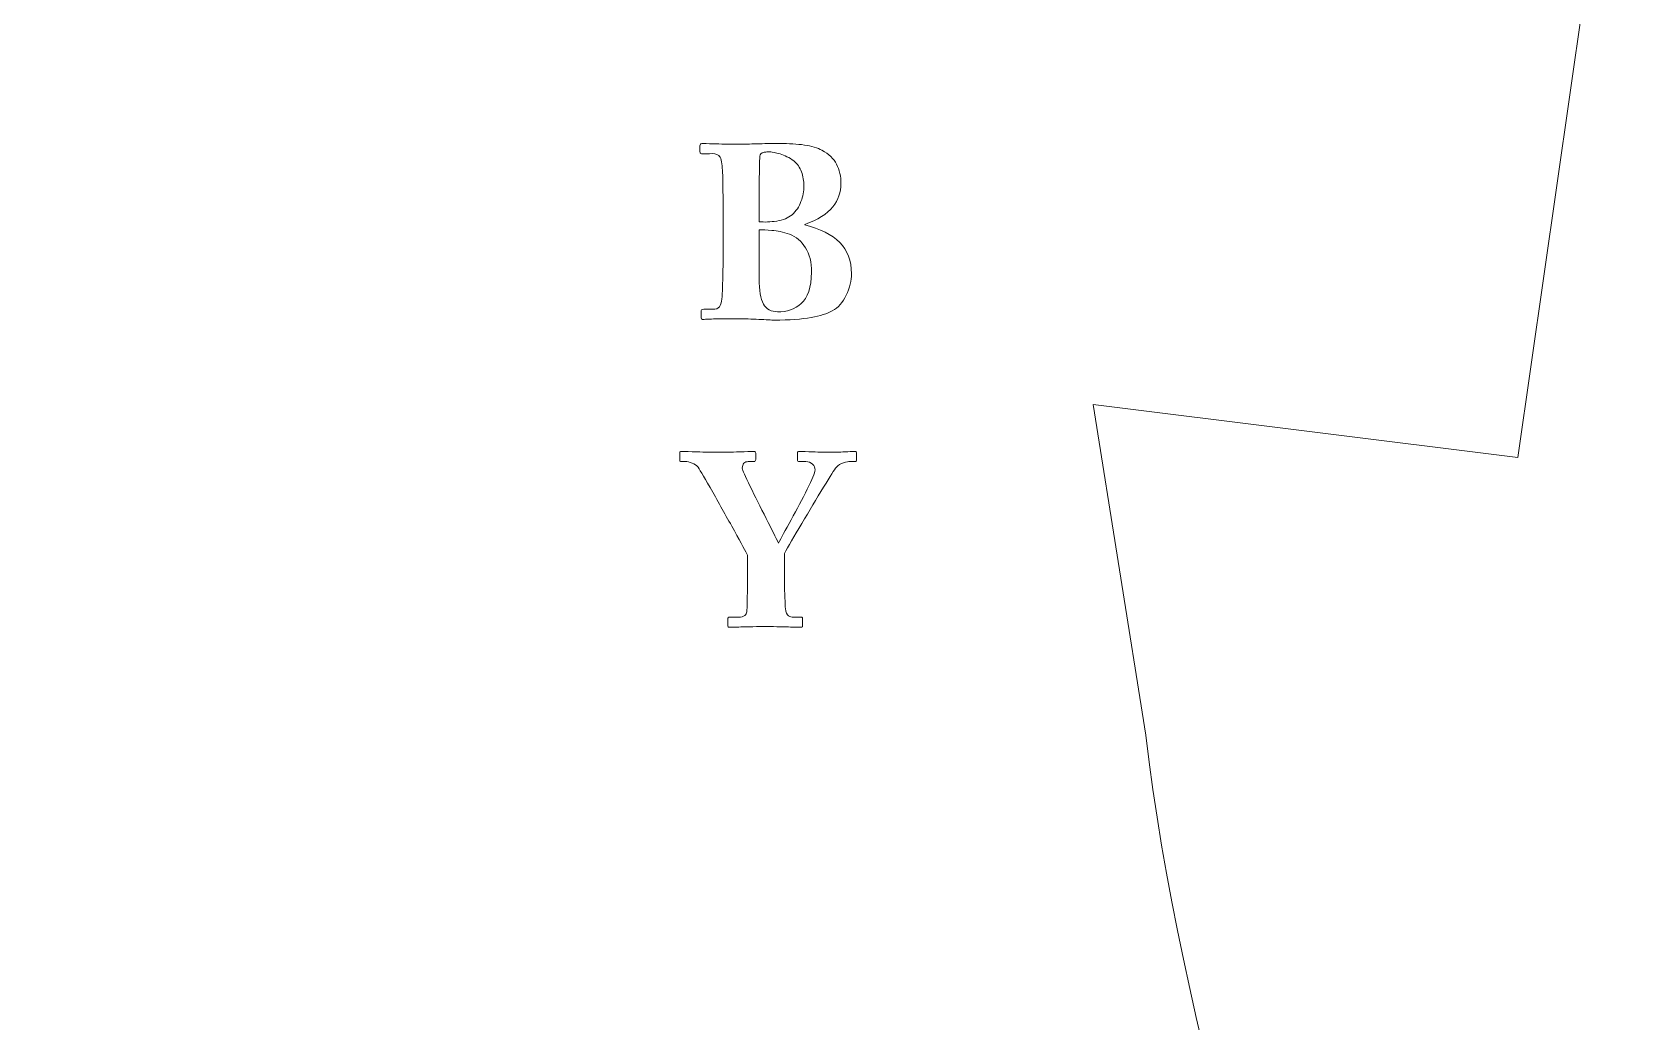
# Model space of a CAD drawing. Header units: centimetres. Extents: x -26.8 to 26.4, y -13.7 to 13.8.
# Drawn here: x 5.11 to 10.62, y -5.84 to -2.44 of the extents above; entities that cross this region are included whole.
import ezdxf

# ---------------------------------------------------------------- set-up
doc = ezdxf.new("R2010")
doc.units = ezdxf.units.CM
doc.header["$MEASUREMENT"] = 0
doc.layers.add('Layer 1', color=7, linetype='Continuous')

msp = doc.modelspace()

# ---------------------------------------------------------------- linework, layer by layer
at = {"layer": 'Layer 1', "color": 9, "lineweight": 20}
for points, knots in [([(3.1909, 13.71484), (3.1909, 13.71484), (3.05861, 13.3221), (3.05861, 13.3221), (3.05861, 13.3221), (3.17279, 13.12105), (3.2372, 12.8977), (3.2372, 12.66147), (3.2372, 12.66147), (3.2372, 11.79207), (2.37438, 11.08637), (1.31153, 11.08637), (1.31153, 11.08637), (1.07908, 11.08637), (0.85636, 11.12045), (0.65007, 11.18228), (0.65007, 11.18228), (-0.08751, 9.20503), (0.89041, 7.34032), (1.27515, 5.29695), (1.27515, 5.29695), (1.27515, 5.29695), (1.45622, 4.16007), (1.45622, 4.16007), (1.45622, 4.16007), (1.45622, 4.16007), (-0.00312, 4.3428), (-0.00312, 4.3428), (-0.00312, 4.3428), (-0.00312, 4.3428), (-0.40578, 1.53574), (-0.40578, 1.53574), (-0.40578, 1.53574), (0.77901, 0.69541), (1.69519, 0.35853), (2.48397, 0.26078), (2.48397, 0.26078), (2.48397, 0.26078), (2.48397, 0.17644), (2.48397, 0.17644), (2.48397, 0.17644), (1.6952, 0.07869), (0.77901, -0.25819), (-0.40578, -1.09852), (-0.40578, -1.09852), (-0.40578, -1.09852), (-0.00312, -3.90476), (-0.00312, -3.90476), (-0.00312, -3.90476), (-0.00312, -3.90476), (1.45622, -3.72286), (1.45622, -3.72286), (1.45622, -3.72286), (1.45622, -3.72286), (1.27515, -4.85891), (1.27515, -4.85891), (1.27515, -4.85891), (0.89042, -6.90228), (-0.08751, -8.76781), (0.65007, -10.74506), (0.65007, -10.74506), (0.85636, -10.68323), (1.07908, -10.64915), (1.31153, -10.64915), (1.31153, -10.64915), (2.37438, -10.64915), (3.2372, -11.35485), (3.2372, -12.22425), (3.2372, -12.22425), (3.2372, -12.46047), (3.17279, -12.68383), (3.05861, -12.88488), (3.05861, -12.88488), (3.05861, -12.88488), (3.1909, -13.27762), (3.1909, -13.27762), (3.1909, -13.27762), (3.1909, -13.27762), (4.01276, -13.27762), (4.01276, -13.27762), (4.01276, -13.27762), (4.01276, -13.27762), (6.20549, -13.27762), (6.20549, -13.27762), (6.20549, -13.27762), (6.20549, -13.27762), (7.02735, -13.27762), (7.02735, -13.27762), (7.02735, -13.27762), (7.02735, -13.27762), (7.15964, -12.88488), (7.15964, -12.88488), (7.15964, -12.88488), (7.04546, -12.68383), (6.98187, -12.46047), (6.98187, -12.22425), (6.98187, -12.22425), (6.98187, -11.35485), (7.84387, -10.64916), (8.90671, -10.64915), (8.90671, -10.64915), (9.13916, -10.64915), (9.36188, -10.68323), (9.56817, -10.74506), (9.56817, -10.74506), (10.50188, -9.56466), (9.16588, -6.8306), (8.94309, -4.85891), (8.94309, -4.85891), (8.94309, -4.85891), (8.76201, -3.72286), (8.76201, -3.72286), (8.76201, -3.72286), (8.76201, -3.72286), (10.22135, -3.90476), (10.22135, -3.90476), (10.22135, -3.90476), (10.22135, -3.90476), (10.62401, -1.09852), (10.62401, -1.09852), (10.62401, -1.09852), (9.45297, -0.26794), (8.54494, 0.07019), (7.76238, 0.17231), (7.76238, 0.17231), (7.76238, 0.17231), (7.76238, 0.26491), (7.76238, 0.26491), (7.76238, 0.26491), (8.54494, 0.36703), (9.45297, 0.70515), (10.62401, 1.53574), (10.62401, 1.53574), (10.62401, 1.53574), (10.22135, 4.3428), (10.22135, 4.3428), (10.22135, 4.3428), (10.22135, 4.3428), (8.76201, 4.16007), (8.76201, 4.16007), (8.76201, 4.16007), (8.76201, 4.16007), (8.94309, 5.29695), (8.94309, 5.29695), (8.94309, 5.29695), (9.16588, 7.26864), (10.50188, 10.00187), (9.56817, 11.18228), (9.56817, 11.18228), (9.36188, 11.12045), (9.13916, 11.08637), (8.90671, 11.08637), (8.90671, 11.08637), (7.84386, 11.08637), (6.98186, 11.79207), (6.98187, 12.66147), (6.98187, 12.66147), (6.98187, 12.8977), (7.04545, 13.12105), (7.15964, 13.3221), (7.15964, 13.3221), (7.15964, 13.3221), (7.02735, 13.71484), (7.02735, 13.71484), (7.02735, 13.71484), (7.02735, 13.71484), (6.20549, 13.71484), (6.20549, 13.71484), (6.20549, 13.71484), (6.20549, 13.71484), (4.01276, 13.71484), (4.01276, 13.71484), (4.01276, 13.71484), (4.01276, 13.71484), (3.1909, 13.71484), (3.1909, 13.71484)], [0, 0, 0, 0, 0.0222222, 0.0222222, 0.0222222, 0.0222222, 0.0444444, 0.0444444, 0.0444444, 0.0444444, 0.0666667, 0.0666667, 0.0666667, 0.0666667, 0.0888889, 0.0888889, 0.0888889, 0.0888889, 0.1111111, 0.1111111, 0.1111111, 0.1111111, 0.1333333, 0.1333333, 0.1333333, 0.1333333, 0.1555556, 0.1555556, 0.1555556, 0.1555556, 0.1777778, 0.1777778, 0.1777778, 0.1777778, 0.2, 0.2, 0.2, 0.2, 0.2222222, 0.2222222, 0.2222222, 0.2222222, 0.2444444, 0.2444444, 0.2444444, 0.2444444, 0.2666667, 0.2666667, 0.2666667, 0.2666667, 0.2888889, 0.2888889, 0.2888889, 0.2888889, 0.3111111, 0.3111111, 0.3111111, 0.3111111, 0.3333333, 0.3333333, 0.3333333, 0.3333333, 0.3555556, 0.3555556, 0.3555556, 0.3555556, 0.3777778, 0.3777778, 0.3777778, 0.3777778, 0.4, 0.4, 0.4, 0.4, 0.4222222, 0.4222222, 0.4222222, 0.4222222, 0.4444444, 0.4444444, 0.4444444, 0.4444444, 0.4666667, 0.4666667, 0.4666667, 0.4666667, 0.4888889, 0.4888889, 0.4888889, 0.4888889, 0.5111111, 0.5111111, 0.5111111, 0.5111111, 0.5333333, 0.5333333, 0.5333333, 0.5333333, 0.5555556, 0.5555556, 0.5555556, 0.5555556, 0.5777778, 0.5777778, 0.5777778, 0.5777778, 0.6, 0.6, 0.6, 0.6, 0.6222222, 0.6222222, 0.6222222, 0.6222222, 0.6444444, 0.6444444, 0.6444444, 0.6444444, 0.6666667, 0.6666667, 0.6666667, 0.6666667, 0.6888889, 0.6888889, 0.6888889, 0.6888889, 0.7111111, 0.7111111, 0.7111111, 0.7111111, 0.7333333, 0.7333333, 0.7333333, 0.7333333, 0.7555556, 0.7555556, 0.7555556, 0.7555556, 0.7777778, 0.7777778, 0.7777778, 0.7777778, 0.8, 0.8, 0.8, 0.8, 0.8222222, 0.8222222, 0.8222222, 0.8222222, 0.8444444, 0.8444444, 0.8444444, 0.8444444, 0.8666667, 0.8666667, 0.8666667, 0.8666667, 0.8888889, 0.8888889, 0.8888889, 0.8888889, 0.9111111, 0.9111111, 0.9111111, 0.9111111, 0.9333333, 0.9333333, 0.9333333, 0.9333333, 0.9555556, 0.9555556, 0.9555556, 0.9555556, 1, 1, 1, 1]), ([(7.41679, -2.82575), (7.42208, -2.82586), (7.43592, -2.82583), (7.4573, -2.82658), (7.4573, -2.82658), (7.47868, -2.82732), (7.50907, -2.82813), (7.54908, -2.82823), (7.54908, -2.82823), (7.56298, -2.82812), (7.58167, -2.82732), (7.6053, -2.82658), (7.6053, -2.82658), (7.62894, -2.82584), (7.65553, -2.82586), (7.68468, -2.82575), (7.68468, -2.82575), (7.71553, -2.82564), (7.74377, -2.82722), (7.76902, -2.83071), (7.76902, -2.83071), (7.79426, -2.8342), (7.81419, -2.84054), (7.82938, -2.8489), (7.82938, -2.8489), (7.85321, -2.86206), (7.86985, -2.87756), (7.87982, -2.89686), (7.87982, -2.89686), (7.88978, -2.91616), (7.895, -2.93882), (7.8947, -2.96383), (7.8947, -2.96383), (7.89515, -2.99225), (7.88581, -3.01849), (7.86659, -3.04321), (7.86659, -3.04321), (7.84736, -3.06792), (7.81509, -3.08828), (7.77068, -3.10357), (7.77068, -3.10357), (7.77068, -3.10357), (7.77068, -3.10522), (7.77068, -3.10522), (7.77068, -3.10522), (7.82328, -3.11845), (7.86358, -3.13859), (7.89057, -3.16558), (7.89057, -3.16558), (7.91756, -3.19257), (7.93098, -3.22851), (7.93109, -3.27307), (7.93109, -3.27307), (7.93083, -3.29716), (7.92454, -3.32151), (7.9129, -3.34666), (7.9129, -3.34666), (7.90126, -3.37181), (7.88547, -3.38984), (7.86494, -3.40123), (7.86494, -3.40123), (7.84802, -3.41031), (7.82402, -3.41775), (7.79218, -3.42355), (7.79218, -3.42355), (7.76034, -3.42935), (7.71773, -3.43245), (7.66567, -3.43265), (7.66567, -3.43265), (7.6616, -3.4326), (7.65468, -3.43241), (7.645, -3.43182), (7.645, -3.43182), (7.63531, -3.43124), (7.62487, -3.43064), (7.61275, -3.43017), (7.61275, -3.43017), (7.60023, -3.42932), (7.58826, -3.42894), (7.57637, -3.42852), (7.57637, -3.42852), (7.56448, -3.4281), (7.55407, -3.42769), (7.54578, -3.42769), (7.54578, -3.42769), (7.52472, -3.42772), (7.50653, -3.42827), (7.49204, -3.42852), (7.49204, -3.42852), (7.47754, -3.42876), (7.4657, -3.42849), (7.45649, -3.42852), (7.45649, -3.42852), (7.44771, -3.42896), (7.441, -3.42901), (7.43582, -3.42935), (7.43582, -3.42935), (7.43063, -3.42969), (7.4271, -3.43016), (7.42424, -3.43018), (7.42424, -3.43018), (7.42015, -3.43021), (7.4171, -3.42997), (7.41597, -3.42853), (7.41597, -3.42853), (7.41483, -3.42708), (7.41417, -3.42444), (7.41433, -3.42109), (7.41433, -3.42109), (7.41433, -3.42109), (7.41433, -3.40207), (7.41433, -3.40207), (7.41433, -3.40207), (7.41433, -3.39956), (7.41494, -3.39813), (7.41597, -3.39711), (7.41597, -3.39711), (7.417, -3.39609), (7.41972, -3.39542), (7.42341, -3.39546), (7.42341, -3.39546), (7.42341, -3.39546), (7.45235, -3.39546), (7.45235, -3.39546), (7.45235, -3.39546), (7.46463, -3.39557), (7.47292, -3.3928), (7.47715, -3.38719), (7.47715, -3.38719), (7.48138, -3.38158), (7.48415, -3.3725), (7.48542, -3.3599), (7.48542, -3.3599), (7.48627, -3.35258), (7.48727, -3.33727), (7.48791, -3.31442), (7.48791, -3.31442), (7.48855, -3.29158), (7.48921, -3.26592), (7.48955, -3.23753), (7.48955, -3.23753), (7.48989, -3.20914), (7.48954, -3.18296), (7.48955, -3.15898), (7.48955, -3.15898), (7.48955, -3.15898), (7.48955, -3.05976), (7.48955, -3.05976), (7.48955, -3.05976), (7.48953, -3.04832), (7.48984, -3.03159), (7.48955, -3.01015), (7.48955, -3.01015), (7.48926, -2.98871), (7.48913, -2.96843), (7.48873, -2.94897), (7.48873, -2.94897), (7.48833, -2.9295), (7.48738, -2.91645), (7.48709, -2.91094), (7.48709, -2.91094), (7.4859, -2.88734), (7.48181, -2.87273), (7.47469, -2.86712), (7.47469, -2.86712), (7.46756, -2.86151), (7.45717, -2.85955), (7.44327, -2.86051), (7.44327, -2.86051), (7.44327, -2.86051), (7.41599, -2.86051), (7.41599, -2.86051), (7.41599, -2.86051), (7.41315, -2.86062), (7.41165, -2.85981), (7.41103, -2.85886), (7.41103, -2.85886), (7.41042, -2.85791), (7.41008, -2.85635), (7.41021, -2.85307), (7.41021, -2.85307), (7.41021, -2.85307), (7.41021, -2.83323), (7.41021, -2.83323), (7.41021, -2.83323), (7.41021, -2.83069), (7.411, -2.82871), (7.41185, -2.82744), (7.41185, -2.82744), (7.41272, -2.82617), (7.41394, -2.82579), (7.41681, -2.82579), (7.41681, -2.82579), (7.41681, -2.82579), (7.41679, -2.82575), (7.41679, -2.82575)], [0, 0, 0, 0, 0.02, 0.02, 0.02, 0.02, 0.04, 0.04, 0.04, 0.04, 0.06, 0.06, 0.06, 0.06, 0.08, 0.08, 0.08, 0.08, 0.1, 0.1, 0.1, 0.1, 0.12, 0.12, 0.12, 0.12, 0.14, 0.14, 0.14, 0.14, 0.16, 0.16, 0.16, 0.16, 0.18, 0.18, 0.18, 0.18, 0.2, 0.2, 0.2, 0.2, 0.22, 0.22, 0.22, 0.22, 0.24, 0.24, 0.24, 0.24, 0.26, 0.26, 0.26, 0.26, 0.28, 0.28, 0.28, 0.28, 0.3, 0.3, 0.3, 0.3, 0.32, 0.32, 0.32, 0.32, 0.34, 0.34, 0.34, 0.34, 0.36, 0.36, 0.36, 0.36, 0.38, 0.38, 0.38, 0.38, 0.4, 0.4, 0.4, 0.4, 0.42, 0.42, 0.42, 0.42, 0.44, 0.44, 0.44, 0.44, 0.46, 0.46, 0.46, 0.46, 0.48, 0.48, 0.48, 0.48, 0.5, 0.5, 0.5, 0.5, 0.52, 0.52, 0.52, 0.52, 0.54, 0.54, 0.54, 0.54, 0.56, 0.56, 0.56, 0.56, 0.58, 0.58, 0.58, 0.58, 0.6, 0.6, 0.6, 0.6, 0.62, 0.62, 0.62, 0.62, 0.64, 0.64, 0.64, 0.64, 0.66, 0.66, 0.66, 0.66, 0.68, 0.68, 0.68, 0.68, 0.7, 0.7, 0.7, 0.7, 0.72, 0.72, 0.72, 0.72, 0.74, 0.74, 0.74, 0.74, 0.76, 0.76, 0.76, 0.76, 0.78, 0.78, 0.78, 0.78, 0.8, 0.8, 0.8, 0.8, 0.82, 0.82, 0.82, 0.82, 0.84, 0.84, 0.84, 0.84, 0.86, 0.86, 0.86, 0.86, 0.88, 0.88, 0.88, 0.88, 0.9, 0.9, 0.9, 0.9, 0.92, 0.92, 0.92, 0.92, 0.94, 0.94, 0.94, 0.94, 0.96, 0.96, 0.96, 0.96, 1, 1, 1, 1]), ([(7.64003, -2.85469), (7.63587, -2.85504), (7.63214, -2.85552), (7.62845, -2.85634), (7.62845, -2.85634), (7.62108, -2.858), (7.61686, -2.86222), (7.61605, -2.86874), (7.61605, -2.86874), (7.6152, -2.87846), (7.61483, -2.89853), (7.61441, -2.9291), (7.61441, -2.9291), (7.61399, -2.95967), (7.61359, -2.99358), (7.61359, -3.02997), (7.61359, -3.02997), (7.61359, -3.02997), (7.61359, -3.09446), (7.61359, -3.09446), (7.61359, -3.09446), (7.63197, -3.09633), (7.65197, -3.0954), (7.67395, -3.09198), (7.67395, -3.09198), (7.69593, -3.08856), (7.71357, -3.08131), (7.72687, -3.07048), (7.72687, -3.07048), (7.74078, -3.0579), (7.75085, -3.04256), (7.75746, -3.025), (7.75746, -3.025), (7.76407, -3.00745), (7.76743, -2.98936), (7.76738, -2.97043), (7.76738, -2.97043), (7.76738, -2.95401), (7.76463, -2.93856), (7.75911, -2.9233), (7.75911, -2.9233), (7.75359, -2.90804), (7.74484, -2.89534), (7.73265, -2.88527), (7.73265, -2.88527), (7.71732, -2.874), (7.70159, -2.8659), (7.68552, -2.86129), (7.68552, -2.86129), (7.66945, -2.85669), (7.65886, -2.85452), (7.65327, -2.85468), (7.65327, -2.85468), (7.64863, -2.85455), (7.6442, -2.85433), (7.64004, -2.85468), (7.64004, -2.85468), (7.64004, -2.85468), (7.64003, -2.85469), (7.64003, -2.85469)], [0, 0, 0, 0, 0.0625, 0.0625, 0.0625, 0.0625, 0.125, 0.125, 0.125, 0.125, 0.1875, 0.1875, 0.1875, 0.1875, 0.25, 0.25, 0.25, 0.25, 0.3125, 0.3125, 0.3125, 0.3125, 0.375, 0.375, 0.375, 0.375, 0.4375, 0.4375, 0.4375, 0.4375, 0.5, 0.5, 0.5, 0.5, 0.5625, 0.5625, 0.5625, 0.5625, 0.625, 0.625, 0.625, 0.625, 0.6875, 0.6875, 0.6875, 0.6875, 0.75, 0.75, 0.75, 0.75, 0.8125, 0.8125, 0.8125, 0.8125, 0.875, 0.875, 0.875, 0.875, 1, 1, 1, 1]), ([(7.61358, -3.12258), (7.61358, -3.12258), (7.61358, -3.29043), (7.61358, -3.29043), (7.61358, -3.29043), (7.61332, -3.33035), (7.61836, -3.35924), (7.62846, -3.37725), (7.62846, -3.37725), (7.63856, -3.39526), (7.65496, -3.40401), (7.67724, -3.40371), (7.67724, -3.40371), (7.70841, -3.40468), (7.73546, -3.39526), (7.75827, -3.3756), (7.75827, -3.3756), (7.78108, -3.35593), (7.79271, -3.32006), (7.79382, -3.26811), (7.79382, -3.26811), (7.7935, -3.23375), (7.7868, -3.20586), (7.77315, -3.18377), (7.77315, -3.18377), (7.7595, -3.16169), (7.74093, -3.14643), (7.71775, -3.13747), (7.71775, -3.13747), (7.69621, -3.12983), (7.67586, -3.12542), (7.65739, -3.12424), (7.65739, -3.12424), (7.63892, -3.12306), (7.62452, -3.12218), (7.61357, -3.12259), (7.61357, -3.12259), (7.61357, -3.12259), (7.61358, -3.12258), (7.61358, -3.12258)], [0, 0, 0, 0, 0.0909091, 0.0909091, 0.0909091, 0.0909091, 0.1818182, 0.1818182, 0.1818182, 0.1818182, 0.2727273, 0.2727273, 0.2727273, 0.2727273, 0.3636364, 0.3636364, 0.3636364, 0.3636364, 0.4545455, 0.4545455, 0.4545455, 0.4545455, 0.5454545, 0.5454545, 0.5454545, 0.5454545, 0.6363636, 0.6363636, 0.6363636, 0.6363636, 0.7272727, 0.7272727, 0.7272727, 0.7272727, 0.8181818, 0.8181818, 0.8181818, 0.8181818, 1, 1, 1, 1]), ([(7.34651, -3.88408), (7.35025, -3.88419), (7.36264, -3.88416), (7.38289, -3.88491), (7.38289, -3.88491), (7.40314, -3.88565), (7.4321, -3.88646), (7.46971, -3.88656), (7.46971, -3.88656), (7.51259, -3.88645), (7.54346, -3.88565), (7.56231, -3.88491), (7.56231, -3.88491), (7.58116, -3.88417), (7.59187, -3.88419), (7.59538, -3.88408), (7.59538, -3.88408), (7.59784, -3.88406), (7.59956, -3.8848), (7.60034, -3.88573), (7.60034, -3.88573), (7.60111, -3.88666), (7.60206, -3.88777), (7.60198, -3.88986), (7.60198, -3.88986), (7.60198, -3.88986), (7.60198, -3.91136), (7.60198, -3.91136), (7.60198, -3.91136), (7.60198, -3.91353), (7.60111, -3.91489), (7.60034, -3.91632), (7.60034, -3.91632), (7.59957, -3.91775), (7.59785, -3.91875), (7.59538, -3.9188), (7.59538, -3.9188), (7.59538, -3.9188), (7.57636, -3.9188), (7.57636, -3.9188), (7.57636, -3.9188), (7.57033, -3.91888), (7.56518, -3.92071), (7.56148, -3.92459), (7.56148, -3.92459), (7.55778, -3.92847), (7.5558, -3.93428), (7.55569, -3.94113), (7.55569, -3.94113), (7.5568, -3.94821), (7.5661, -3.96917), (7.58297, -4.00397), (7.58297, -4.00397), (7.59985, -4.03877), (7.61813, -4.07538), (7.63754, -4.11394), (7.63754, -4.11394), (7.65696, -4.1525), (7.67099, -4.18074), (7.67971, -4.1991), (7.67971, -4.1991), (7.68927, -4.18182), (7.70362, -4.15499), (7.72353, -4.1189), (7.72353, -4.1189), (7.74344, -4.08281), (7.76184, -4.04773), (7.77893, -4.01389), (7.77893, -4.01389), (7.79602, -3.98006), (7.80512, -3.95825), (7.80621, -3.94774), (7.80621, -3.94774), (7.80595, -3.94024), (7.80316, -3.93359), (7.79712, -3.9279), (7.79712, -3.9279), (7.79107, -3.9222), (7.78309, -3.91911), (7.77397, -3.9188), (7.77397, -3.9188), (7.77397, -3.9188), (7.75164, -3.9188), (7.75164, -3.9188), (7.75164, -3.9188), (7.74918, -3.9188), (7.74745, -3.91842), (7.74668, -3.91715), (7.74668, -3.91715), (7.74591, -3.91588), (7.74578, -3.9139), (7.74586, -3.91136), (7.74586, -3.91136), (7.74586, -3.91136), (7.74586, -3.88904), (7.74586, -3.88904), (7.74586, -3.88904), (7.74586, -3.88735), (7.74586, -3.88575), (7.74668, -3.88491), (7.74668, -3.88491), (7.74745, -3.88406), (7.74917, -3.88408), (7.75164, -3.88408), (7.75164, -3.88408), (7.75584, -3.88419), (7.76635, -3.88416), (7.78389, -3.88491), (7.78389, -3.88491), (7.80142, -3.88565), (7.82618, -3.88646), (7.85748, -3.88656), (7.85748, -3.88656), (7.88609, -3.88645), (7.90635, -3.88565), (7.91866, -3.88491), (7.91866, -3.88491), (7.93097, -3.88417), (7.9386, -3.88419), (7.94181, -3.88408), (7.94181, -3.88408), (7.94468, -3.88405), (7.94673, -3.88471), (7.9476, -3.88573), (7.9476, -3.88573), (7.94847, -3.88675), (7.94853, -3.88819), (7.94842, -3.89069), (7.94842, -3.89069), (7.94842, -3.89069), (7.94842, -3.91136), (7.94842, -3.91136), (7.94842, -3.91136), (7.94842, -3.9139), (7.94845, -3.91588), (7.9476, -3.91715), (7.9476, -3.91715), (7.94673, -3.91842), (7.94468, -3.9188), (7.94181, -3.9188), (7.94181, -3.9188), (7.94181, -3.9188), (7.92693, -3.9188), (7.92693, -3.9188), (7.92693, -3.9188), (7.92127, -3.91869), (7.91357, -3.91987), (7.90378, -3.92293), (7.90378, -3.92293), (7.89399, -3.926), (7.88508, -3.93113), (7.87815, -3.93864), (7.87815, -3.93864), (7.87313, -3.94535), (7.85899, -3.96854), (7.83516, -4.00727), (7.83516, -4.00727), (7.81133, -4.04599), (7.78638, -4.08766), (7.75992, -4.13212), (7.75992, -4.13212), (7.73345, -4.17658), (7.71331, -4.21073), (7.70039, -4.23465), (7.70039, -4.23465), (7.70039, -4.23465), (7.70039, -4.32891), (7.70039, -4.32891), (7.70039, -4.32891), (7.70039, -4.34687), (7.70121, -4.36568), (7.70203, -4.38596), (7.70203, -4.38596), (7.70285, -4.40624), (7.70317, -4.41874), (7.70367, -4.42399), (7.70367, -4.42399), (7.70513, -4.43708), (7.70904, -4.44523), (7.71442, -4.44879), (7.71442, -4.44879), (7.7198, -4.45235), (7.72564, -4.45421), (7.73261, -4.45375), (7.73261, -4.45375), (7.73261, -4.45375), (7.75741, -4.45375), (7.75741, -4.45375), (7.75741, -4.45375), (7.76025, -4.45378), (7.76175, -4.45431), (7.76237, -4.4554), (7.76237, -4.4554), (7.76298, -4.45649), (7.76332, -4.45781), (7.76319, -4.45953), (7.76319, -4.45953), (7.76319, -4.45953), (7.76319, -4.48103), (7.76319, -4.48103), (7.76319, -4.48103), (7.76345, -4.48357), (7.76293, -4.48555), (7.76237, -4.48682), (7.76237, -4.48682), (7.76176, -4.48809), (7.76025, -4.48847), (7.75741, -4.48847), (7.75741, -4.48847), (7.75282, -4.48836), (7.74083, -4.48839), (7.72186, -4.48764), (7.72186, -4.48764), (7.70288, -4.4869), (7.67434, -4.48609), (7.63504, -4.48599), (7.63504, -4.48599), (7.59195, -4.4861), (7.56106, -4.4869), (7.54326, -4.48764), (7.54326, -4.48764), (7.52546, -4.48838), (7.51474, -4.48836), (7.51102, -4.48847), (7.51102, -4.48847), (7.50763, -4.4886), (7.50606, -4.48599), (7.50606, -4.4802), (7.50606, -4.4802), (7.50606, -4.4802), (7.50606, -4.45953), (7.50606, -4.45953), (7.50606, -4.45953), (7.50606, -4.4578), (7.50606, -4.45649), (7.50688, -4.4554), (7.50688, -4.4554), (7.50765, -4.45431), (7.50937, -4.45378), (7.51184, -4.45375), (7.51184, -4.45375), (7.51184, -4.45375), (7.54161, -4.45375), (7.54161, -4.45375), (7.54161, -4.45375), (7.55242, -4.45362), (7.55958, -4.45158), (7.56393, -4.44796), (7.56393, -4.44796), (7.56829, -4.44434), (7.57114, -4.44036), (7.57137, -4.43473), (7.57137, -4.43473), (7.57185, -4.4279), (7.57245, -4.40993), (7.57301, -4.38099), (7.57301, -4.38099), (7.57359, -4.35205), (7.57378, -4.31708), (7.57383, -4.27681), (7.57383, -4.27681), (7.57383, -4.27681), (7.57383, -4.24043), (7.57383, -4.24043), (7.57383, -4.24043), (7.56786, -4.22897), (7.55267, -4.20121), (7.52835, -4.15692), (7.52835, -4.15692), (7.50403, -4.11263), (7.4791, -4.06838), (7.45394, -4.0238), (7.45394, -4.0238), (7.42878, -3.97923), (7.41202, -3.95012), (7.40351, -3.93781), (7.40351, -3.93781), (7.39808, -3.93144), (7.39123, -3.92705), (7.38284, -3.92375), (7.38284, -3.92375), (7.37444, -3.92045), (7.36681, -3.91881), (7.35969, -3.91879), (7.35969, -3.91879), (7.35969, -3.91879), (7.34646, -3.91879), (7.34646, -3.91879), (7.34646, -3.91879), (7.344, -3.91876), (7.34227, -3.91823), (7.3415, -3.91714), (7.3415, -3.91714), (7.34073, -3.91605), (7.3406, -3.91473), (7.34068, -3.91301), (7.34068, -3.91301), (7.34068, -3.91301), (7.34068, -3.88903), (7.34068, -3.88903), (7.34068, -3.88903), (7.34068, -3.88734), (7.34068, -3.88574), (7.3415, -3.8849), (7.3415, -3.8849), (7.34227, -3.88405), (7.34399, -3.88407), (7.34646, -3.88407), (7.34646, -3.88407), (7.34646, -3.88407), (7.34651, -3.88408), (7.34651, -3.88408)], [0, 0, 0, 0, 0.0126582, 0.0126582, 0.0126582, 0.0126582, 0.0253165, 0.0253165, 0.0253165, 0.0253165, 0.0379747, 0.0379747, 0.0379747, 0.0379747, 0.0506329, 0.0506329, 0.0506329, 0.0506329, 0.0632911, 0.0632911, 0.0632911, 0.0632911, 0.0759494, 0.0759494, 0.0759494, 0.0759494, 0.0886076, 0.0886076, 0.0886076, 0.0886076, 0.1012658, 0.1012658, 0.1012658, 0.1012658, 0.1139241, 0.1139241, 0.1139241, 0.1139241, 0.1265823, 0.1265823, 0.1265823, 0.1265823, 0.1392405, 0.1392405, 0.1392405, 0.1392405, 0.1518987, 0.1518987, 0.1518987, 0.1518987, 0.164557, 0.164557, 0.164557, 0.164557, 0.1772152, 0.1772152, 0.1772152, 0.1772152, 0.1898734, 0.1898734, 0.1898734, 0.1898734, 0.2025316, 0.2025316, 0.2025316, 0.2025316, 0.2151899, 0.2151899, 0.2151899, 0.2151899, 0.2278481, 0.2278481, 0.2278481, 0.2278481, 0.2405063, 0.2405063, 0.2405063, 0.2405063, 0.2531646, 0.2531646, 0.2531646, 0.2531646, 0.2658228, 0.2658228, 0.2658228, 0.2658228, 0.278481, 0.278481, 0.278481, 0.278481, 0.2911392, 0.2911392, 0.2911392, 0.2911392, 0.3037975, 0.3037975, 0.3037975, 0.3037975, 0.3164557, 0.3164557, 0.3164557, 0.3164557, 0.3291139, 0.3291139, 0.3291139, 0.3291139, 0.3417722, 0.3417722, 0.3417722, 0.3417722, 0.3544304, 0.3544304, 0.3544304, 0.3544304, 0.3670886, 0.3670886, 0.3670886, 0.3670886, 0.3797468, 0.3797468, 0.3797468, 0.3797468, 0.3924051, 0.3924051, 0.3924051, 0.3924051, 0.4050633, 0.4050633, 0.4050633, 0.4050633, 0.4177215, 0.4177215, 0.4177215, 0.4177215, 0.4303797, 0.4303797, 0.4303797, 0.4303797, 0.443038, 0.443038, 0.443038, 0.443038, 0.4556962, 0.4556962, 0.4556962, 0.4556962, 0.4683544, 0.4683544, 0.4683544, 0.4683544, 0.4810127, 0.4810127, 0.4810127, 0.4810127, 0.4936709, 0.4936709, 0.4936709, 0.4936709, 0.5063291, 0.5063291, 0.5063291, 0.5063291, 0.5189873, 0.5189873, 0.5189873, 0.5189873, 0.5316456, 0.5316456, 0.5316456, 0.5316456, 0.5443038, 0.5443038, 0.5443038, 0.5443038, 0.556962, 0.556962, 0.556962, 0.556962, 0.5696203, 0.5696203, 0.5696203, 0.5696203, 0.5822785, 0.5822785, 0.5822785, 0.5822785, 0.5949367, 0.5949367, 0.5949367, 0.5949367, 0.6075949, 0.6075949, 0.6075949, 0.6075949, 0.6202532, 0.6202532, 0.6202532, 0.6202532, 0.6329114, 0.6329114, 0.6329114, 0.6329114, 0.6455696, 0.6455696, 0.6455696, 0.6455696, 0.6582278, 0.6582278, 0.6582278, 0.6582278, 0.6708861, 0.6708861, 0.6708861, 0.6708861, 0.6835443, 0.6835443, 0.6835443, 0.6835443, 0.6962025, 0.6962025, 0.6962025, 0.6962025, 0.7088608, 0.7088608, 0.7088608, 0.7088608, 0.721519, 0.721519, 0.721519, 0.721519, 0.7341772, 0.7341772, 0.7341772, 0.7341772, 0.7468354, 0.7468354, 0.7468354, 0.7468354, 0.7594937, 0.7594937, 0.7594937, 0.7594937, 0.7721519, 0.7721519, 0.7721519, 0.7721519, 0.7848101, 0.7848101, 0.7848101, 0.7848101, 0.7974684, 0.7974684, 0.7974684, 0.7974684, 0.8101266, 0.8101266, 0.8101266, 0.8101266, 0.8227848, 0.8227848, 0.8227848, 0.8227848, 0.835443, 0.835443, 0.835443, 0.835443, 0.8481013, 0.8481013, 0.8481013, 0.8481013, 0.8607595, 0.8607595, 0.8607595, 0.8607595, 0.8734177, 0.8734177, 0.8734177, 0.8734177, 0.8860759, 0.8860759, 0.8860759, 0.8860759, 0.8987342, 0.8987342, 0.8987342, 0.8987342, 0.9113924, 0.9113924, 0.9113924, 0.9113924, 0.9240506, 0.9240506, 0.9240506, 0.9240506, 0.9367089, 0.9367089, 0.9367089, 0.9367089, 0.9493671, 0.9493671, 0.9493671, 0.9493671, 0.9620253, 0.9620253, 0.9620253, 0.9620253, 0.9746835, 0.9746835, 0.9746835, 0.9746835, 1, 1, 1, 1])]:
    msp.add_open_spline(points, degree=3, knots=knots, dxfattribs=at)

doc.saveas('drawing.dxf')
